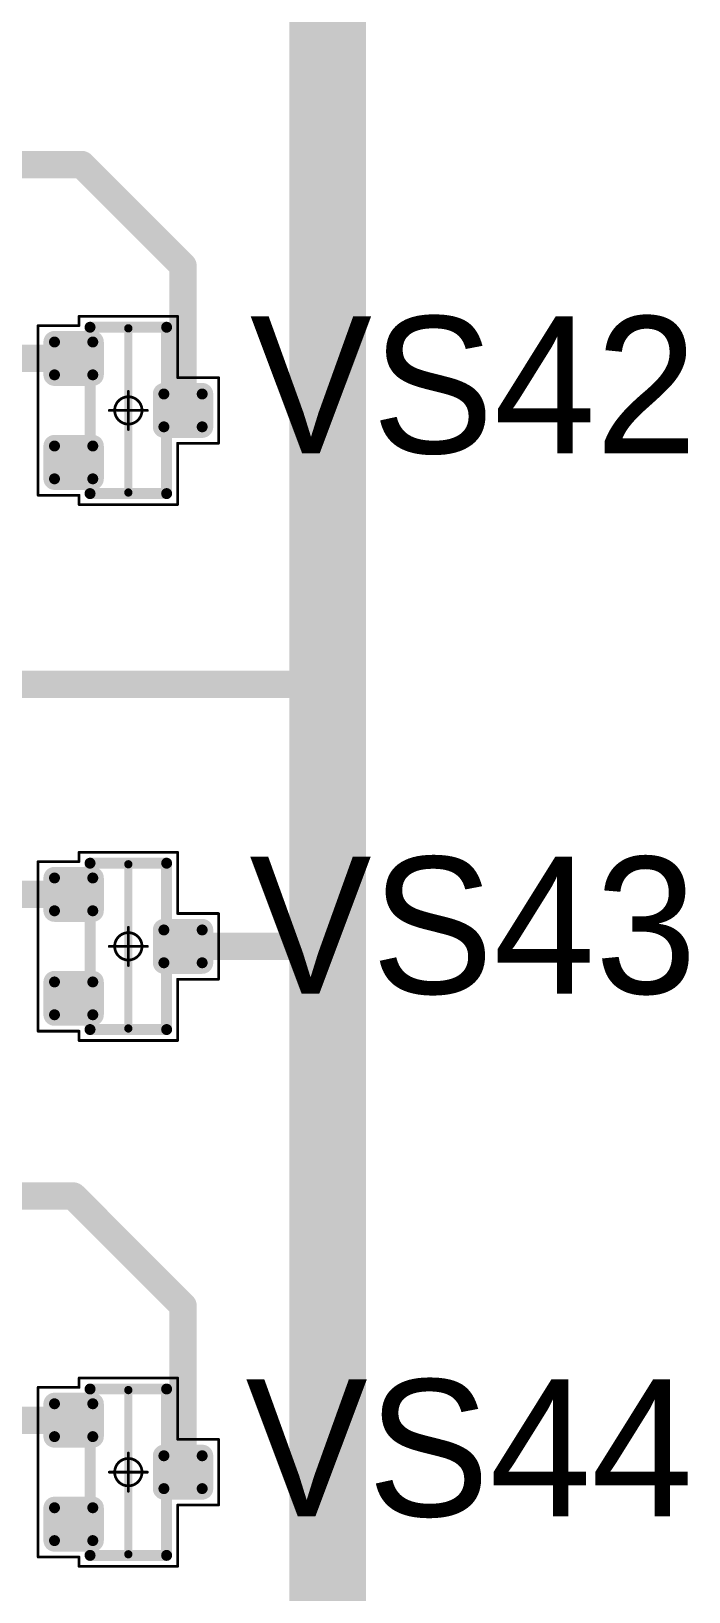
# Model space of a CAD drawing. Header units: millimetres. Extents: x 0 to 273, y 0 to 149.
# Drawn here: x 149.9 to 161.93, y 74.42 to 102.94 of the extents above; entities that cross this region are included whole.
import ezdxf

# ---------------------------------------------------------------- set-up
doc = ezdxf.new("R2010")
doc.units = ezdxf.units.MM
for name, color, linetype in [('Mechanical13', 56, 'Continuous'), ('Mechanical15', 56, 'Continuous'), ('TopLayer', 1, 'Continuous'), ('TopOverlay', 2, 'Continuous'), ('TopPaste', 8, 'Continuous'), ('TopSolder', 216, 'Continuous')]:
    doc.layers.add(name, color=color, linetype=linetype)

# ---------------------------------------------------------------- blocks, each defined once
blk = doc.blocks.new('SOT23_26')
at = {"layer": 'Mechanical13', "const_width": 0.2}
for points in [[(-0.7, -1.52), (-0.7, 1.52)], [(-0.7, 1.52), (0.7, 1.52)], [(0.7, -1.52), (0.7, 1.52)], [(-0.7, -1.52), (0.7, -1.52)]]:
    blk.add_lwpolyline(points, dxfattribs=at)
at = {"layer": 'Mechanical13', "const_width": 0.1}
for points in [[(-0.75, 1.52, 1), (-0.65, 1.52, 1)], [(-0.75, 1.52, 1), (-0.65, 1.52, 1)], [(0.65, 1.52, 1), (0.75, 1.52, 1)], [(0.65, 1.52, 1), (0.75, 1.52, 1)], [(-0.75, -1.52, 1), (-0.65, -1.52, 1)], [(-0.75, -1.52, 1), (-0.65, -1.52, 1)], [(0.65, -1.52, 1), (0.75, -1.52, 1)], [(0.65, -1.52, 1), (0.75, -1.52, 1)]]:
    blk.add_lwpolyline(points, format="xyb", close=True, dxfattribs=at)
at = {"layer": 'Mechanical15', "const_width": 0.05}
for points in [[(-0.9, 1.72), (0.9, 1.72)], [(-0.9, 1.55), (-0.9, 1.72)], [(0.9, 0.6), (0.9, 1.72)], [(-1.65, 1.55), (-0.9, 1.55)], [(-1.65, -1.55), (-1.65, 1.55)], [(0.9, 0.6), (1.65, 0.6)], [(1.65, -0.6), (1.65, 0.6)], [(0, -0.35), (0, 0.35)], [(-0.35, 0), (0.35, 0)], [(0.9, -1.72), (0.9, -0.6)], [(0.9, -0.6), (1.65, -0.6)], [(-1.65, -1.55), (-0.9, -1.55)], [(-0.9, -1.72), (-0.9, -1.55)], [(-0.9, -1.72), (0.9, -1.72)]]:
    blk.add_lwpolyline(points, dxfattribs=at)
at = {"layer": 'Mechanical15'}
for points, const_width in [([(-0.913, 1.72, 1), (-0.888, 1.72, 1)], 0.025), ([(-0.913, 1.72, 1), (-0.888, 1.72, 1)], 0.025), ([(0.888, 1.72, 1), (0.913, 1.72, 1)], 0.025), ([(0.888, 1.72, 1), (0.913, 1.72, 1)], 0.025), ([(-1.662, 1.55, 1), (-1.637, 1.55, 1)], 0.025), ([(-1.662, 1.55, 1), (-1.637, 1.55, 1)], 0.025), ([(-0.913, 1.55, 1), (-0.888, 1.55, 1)], 0.025), ([(-0.913, 1.55, 1), (-0.888, 1.55, 1)], 0.025), ([(0.888, 0.6, 1), (0.913, 0.6, 1)], 0.025), ([(0.888, 0.6, 1), (0.913, 0.6, 1)], 0.025), ([(1.637, 0.6, 1), (1.662, 0.6, 1)], 0.025), ([(1.637, 0.6, 1), (1.662, 0.6, 1)], 0.025), ([(-0.012, 0.35, 1), (0.012, 0.35, 1)], 0.025), ([(-0.362, 0, 1), (-0.337, 0, 1)], 0.025), ([(0.25, 0, 1), (-0.25, 0, 1)], 0.05), ([(-0.262, 0, 1), (-0.238, 0, 1)], 0.025), ([(0.238, 0, 1), (0.262, 0, 1)], 0.025), ([(0.337, 0, 1), (0.362, 0, 1)], 0.025), ([(-0.012, -0.35, 1), (0.012, -0.35, 1)], 0.025), ([(0.888, -0.6, 1), (0.913, -0.6, 1)], 0.025), ([(0.888, -0.6, 1), (0.913, -0.6, 1)], 0.025), ([(1.637, -0.6, 1), (1.662, -0.6, 1)], 0.025), ([(1.637, -0.6, 1), (1.662, -0.6, 1)], 0.025), ([(-1.662, -1.55, 1), (-1.637, -1.55, 1)], 0.025), ([(-1.662, -1.55, 1), (-1.637, -1.55, 1)], 0.025), ([(-0.913, -1.55, 1), (-0.888, -1.55, 1)], 0.025), ([(-0.913, -1.55, 1), (-0.888, -1.55, 1)], 0.025), ([(-0.913, -1.72, 1), (-0.888, -1.72, 1)], 0.025), ([(-0.913, -1.72, 1), (-0.888, -1.72, 1)], 0.025), ([(0.888, -1.72, 1), (0.913, -1.72, 1)], 0.025), ([(0.888, -1.72, 1), (0.913, -1.72, 1)], 0.025)]:
    blk.add_lwpolyline(points, format="xyb", close=True, dxfattribs=dict(at, const_width=const_width))
at = {"layer": 'TopLayer', "const_width": 0.1}
for points in [[(-1.4, 1.25, 1), (-1.3, 1.25, 1)], [(-0.7, 1.25, 1), (-0.6, 1.25, 1)], [(-1.4, 0.65, 1), (-1.3, 0.65, 1)], [(-0.7, 0.65, 1), (-0.6, 0.65, 1)], [(0.6, 0.3, 1), (0.7, 0.3, 1)], [(1.3, 0.3, 1), (1.4, 0.3, 1)], [(0.6, -0.3, 1), (0.7, -0.3, 1)], [(1.3, -0.3, 1), (1.4, -0.3, 1)], [(-1.4, -0.65, 1), (-1.3, -0.65, 1)], [(-0.7, -0.65, 1), (-0.6, -0.65, 1)], [(-1.4, -1.25, 1), (-1.3, -1.25, 1)], [(-0.7, -1.25, 1), (-0.6, -1.25, 1)]]:
    blk.add_lwpolyline(points, format="xyb", close=True, dxfattribs=at)
at = {"layer": 'TopLayer'}
for points in [[(-1.45, 1.25), (-1.45, 0.65), (-0.55, 1.25), (-0.55, 0.65)], [(-1.35, 1.35), (-1.35, 0.55), (-0.65, 1.35), (-0.65, 0.55)], [(0.55, 0.3), (0.55, -0.3), (1.45, 0.3), (1.45, -0.3)], [(0.65, 0.4), (0.65, -0.4), (1.35, 0.4), (1.35, -0.4)], [(-1.35, -0.55), (-1.35, -1.35), (-0.65, -0.55), (-0.65, -1.35)], [(-1.45, -0.65), (-1.45, -1.25), (-0.55, -0.65), (-0.55, -1.25)]]:
    blk.add_solid(points, dxfattribs=at)
at = {"layer": 'TopOverlay', "const_width": 0.15}
blk.add_lwpolyline([(0, -1.5), (0, 1.5)], dxfattribs=at)
at = {"layer": 'TopOverlay', "const_width": 0.075}
for points in [[(-0.038, 1.5, 1), (0.038, 1.5, 1)], [(-0.038, -1.5, 1), (0.038, -1.5, 1)]]:
    blk.add_lwpolyline(points, format="xyb", close=True, dxfattribs=at)
at = {"layer": 'TopPaste', "const_width": 0.075}
for points in [[(-1.387, 1.25, 1), (-1.313, 1.25, 1)], [(-0.687, 1.25, 1), (-0.613, 1.25, 1)], [(-1.387, 0.65, 1), (-1.313, 0.65, 1)], [(-0.687, 0.65, 1), (-0.613, 0.65, 1)], [(0.613, 0.3, 1), (0.687, 0.3, 1)], [(1.313, 0.3, 1), (1.387, 0.3, 1)], [(0.613, -0.3, 1), (0.687, -0.3, 1)], [(1.313, -0.3, 1), (1.387, -0.3, 1)], [(-1.387, -0.65, 1), (-1.313, -0.65, 1)], [(-0.687, -0.65, 1), (-0.613, -0.65, 1)], [(-1.387, -1.25, 1), (-1.313, -1.25, 1)], [(-0.687, -1.25, 1), (-0.613, -1.25, 1)]]:
    blk.add_lwpolyline(points, format="xyb", close=True, dxfattribs=at)
at = {"layer": 'TopPaste'}
for points in [[(-1.425, 1.25), (-1.425, 0.65), (-0.575, 1.25), (-0.575, 0.65)], [(-1.35, 1.325), (-1.35, 0.575), (-0.65, 1.325), (-0.65, 0.575)], [(0.575, 0.3), (0.575, -0.3), (1.425, 0.3), (1.425, -0.3)], [(0.65, 0.375), (0.65, -0.375), (1.35, 0.375), (1.35, -0.375)], [(-1.425, -0.65), (-1.425, -1.25), (-0.575, -0.65), (-0.575, -1.25)], [(-1.35, -0.575), (-1.35, -1.325), (-0.65, -0.575), (-0.65, -1.325)]]:
    blk.add_solid(points, dxfattribs=at)
at = {"layer": 'TopSolder', "const_width": 0.202}
for points in [[(-1.451, 1.25, 1), (-1.249, 1.25, 1)], [(-0.751, 1.25, 1), (-0.549, 1.25, 1)], [(-1.451, 0.65, 1), (-1.249, 0.65, 1)], [(-0.751, 0.65, 1), (-0.549, 0.65, 1)], [(0.549, 0.3, 1), (0.751, 0.3, 1)], [(1.249, 0.3, 1), (1.451, 0.3, 1)], [(0.549, -0.3, 1), (0.751, -0.3, 1)], [(1.249, -0.3, 1), (1.451, -0.3, 1)], [(-1.451, -0.65, 1), (-1.249, -0.65, 1)], [(-0.751, -0.65, 1), (-0.549, -0.65, 1)], [(-1.451, -1.25, 1), (-1.249, -1.25, 1)], [(-0.751, -1.25, 1), (-0.549, -1.25, 1)]]:
    blk.add_lwpolyline(points, format="xyb", close=True, dxfattribs=at)
at = {"layer": 'TopSolder'}
for points in [[(-1.35, 1.452), (-1.35, 0.448), (-0.65, 1.452), (-0.65, 0.448)], [(-1.552, 1.25), (-1.552, 0.65), (-0.448, 1.25), (-0.448, 0.65)], [(0.448, 0.3), (0.448, -0.3), (1.552, 0.3), (1.552, -0.3)], [(0.65, 0.502), (0.65, -0.502), (1.35, 0.502), (1.35, -0.502)], [(-1.35, -0.448), (-1.35, -1.452), (-0.65, -0.448), (-0.65, -1.452)], [(-1.552, -0.65), (-1.552, -1.25), (-0.448, -0.65), (-0.448, -1.25)]]:
    blk.add_solid(points, dxfattribs=at)
blk = doc.blocks.new('SOT23_27')
at = {"layer": 'Mechanical13', "const_width": 0.2}
for points in [[(-0.7, -1.52), (-0.7, 1.52)], [(-0.7, 1.52), (0.7, 1.52)], [(0.7, -1.52), (0.7, 1.52)], [(-0.7, -1.52), (0.7, -1.52)]]:
    blk.add_lwpolyline(points, dxfattribs=at)
at = {"layer": 'Mechanical13', "const_width": 0.1}
for points in [[(-0.75, 1.52, 1), (-0.65, 1.52, 1)], [(-0.75, 1.52, 1), (-0.65, 1.52, 1)], [(0.65, 1.52, 1), (0.75, 1.52, 1)], [(0.65, 1.52, 1), (0.75, 1.52, 1)], [(-0.75, -1.52, 1), (-0.65, -1.52, 1)], [(-0.75, -1.52, 1), (-0.65, -1.52, 1)], [(0.65, -1.52, 1), (0.75, -1.52, 1)], [(0.65, -1.52, 1), (0.75, -1.52, 1)]]:
    blk.add_lwpolyline(points, format="xyb", close=True, dxfattribs=at)
at = {"layer": 'Mechanical15', "const_width": 0.05}
for points in [[(-0.9, 1.72), (0.9, 1.72)], [(-0.9, 1.55), (-0.9, 1.72)], [(0.9, 0.6), (0.9, 1.72)], [(-1.65, 1.55), (-0.9, 1.55)], [(-1.65, -1.55), (-1.65, 1.55)], [(0.9, 0.6), (1.65, 0.6)], [(1.65, -0.6), (1.65, 0.6)], [(0, -0.35), (0, 0.35)], [(-0.35, 0), (0.35, 0)], [(0.9, -1.72), (0.9, -0.6)], [(0.9, -0.6), (1.65, -0.6)], [(-1.65, -1.55), (-0.9, -1.55)], [(-0.9, -1.72), (-0.9, -1.55)], [(-0.9, -1.72), (0.9, -1.72)]]:
    blk.add_lwpolyline(points, dxfattribs=at)
at = {"layer": 'Mechanical15'}
for points, const_width in [([(-0.913, 1.72, 1), (-0.888, 1.72, 1)], 0.025), ([(-0.913, 1.72, 1), (-0.888, 1.72, 1)], 0.025), ([(0.888, 1.72, 1), (0.913, 1.72, 1)], 0.025), ([(0.888, 1.72, 1), (0.913, 1.72, 1)], 0.025), ([(-1.662, 1.55, 1), (-1.637, 1.55, 1)], 0.025), ([(-1.662, 1.55, 1), (-1.637, 1.55, 1)], 0.025), ([(-0.913, 1.55, 1), (-0.888, 1.55, 1)], 0.025), ([(-0.913, 1.55, 1), (-0.888, 1.55, 1)], 0.025), ([(0.888, 0.6, 1), (0.913, 0.6, 1)], 0.025), ([(0.888, 0.6, 1), (0.913, 0.6, 1)], 0.025), ([(1.637, 0.6, 1), (1.662, 0.6, 1)], 0.025), ([(1.637, 0.6, 1), (1.662, 0.6, 1)], 0.025), ([(-0.012, 0.35, 1), (0.012, 0.35, 1)], 0.025), ([(-0.362, 0, 1), (-0.337, 0, 1)], 0.025), ([(0.25, 0, 1), (-0.25, 0, 1)], 0.05), ([(-0.262, 0, 1), (-0.238, 0, 1)], 0.025), ([(0.238, 0, 1), (0.262, 0, 1)], 0.025), ([(0.337, 0, 1), (0.362, 0, 1)], 0.025), ([(-0.012, -0.35, 1), (0.012, -0.35, 1)], 0.025), ([(0.888, -0.6, 1), (0.913, -0.6, 1)], 0.025), ([(0.888, -0.6, 1), (0.913, -0.6, 1)], 0.025), ([(1.637, -0.6, 1), (1.662, -0.6, 1)], 0.025), ([(1.637, -0.6, 1), (1.662, -0.6, 1)], 0.025), ([(-1.662, -1.55, 1), (-1.637, -1.55, 1)], 0.025), ([(-1.662, -1.55, 1), (-1.637, -1.55, 1)], 0.025), ([(-0.913, -1.55, 1), (-0.888, -1.55, 1)], 0.025), ([(-0.913, -1.55, 1), (-0.888, -1.55, 1)], 0.025), ([(-0.913, -1.72, 1), (-0.888, -1.72, 1)], 0.025), ([(-0.913, -1.72, 1), (-0.888, -1.72, 1)], 0.025), ([(0.888, -1.72, 1), (0.913, -1.72, 1)], 0.025), ([(0.888, -1.72, 1), (0.913, -1.72, 1)], 0.025)]:
    blk.add_lwpolyline(points, format="xyb", close=True, dxfattribs=dict(at, const_width=const_width))
at = {"layer": 'TopLayer', "const_width": 0.1}
for points in [[(-1.4, 1.25, 1), (-1.3, 1.25, 1)], [(-0.7, 1.25, 1), (-0.6, 1.25, 1)], [(-1.4, 0.65, 1), (-1.3, 0.65, 1)], [(-0.7, 0.65, 1), (-0.6, 0.65, 1)], [(0.6, 0.3, 1), (0.7, 0.3, 1)], [(1.3, 0.3, 1), (1.4, 0.3, 1)], [(0.6, -0.3, 1), (0.7, -0.3, 1)], [(1.3, -0.3, 1), (1.4, -0.3, 1)], [(-1.4, -0.65, 1), (-1.3, -0.65, 1)], [(-0.7, -0.65, 1), (-0.6, -0.65, 1)], [(-1.4, -1.25, 1), (-1.3, -1.25, 1)], [(-0.7, -1.25, 1), (-0.6, -1.25, 1)]]:
    blk.add_lwpolyline(points, format="xyb", close=True, dxfattribs=at)
at = {"layer": 'TopLayer'}
for points in [[(-1.45, 1.25), (-1.45, 0.65), (-0.55, 1.25), (-0.55, 0.65)], [(-1.35, 1.35), (-1.35, 0.55), (-0.65, 1.35), (-0.65, 0.55)], [(0.55, 0.3), (0.55, -0.3), (1.45, 0.3), (1.45, -0.3)], [(0.65, 0.4), (0.65, -0.4), (1.35, 0.4), (1.35, -0.4)], [(-1.35, -0.55), (-1.35, -1.35), (-0.65, -0.55), (-0.65, -1.35)], [(-1.45, -0.65), (-1.45, -1.25), (-0.55, -0.65), (-0.55, -1.25)]]:
    blk.add_solid(points, dxfattribs=at)
at = {"layer": 'TopOverlay', "const_width": 0.15}
blk.add_lwpolyline([(0, -1.5), (0, 1.5)], dxfattribs=at)
at = {"layer": 'TopOverlay', "const_width": 0.075}
for points in [[(-0.038, 1.5, 1), (0.038, 1.5, 1)], [(-0.038, -1.5, 1), (0.038, -1.5, 1)]]:
    blk.add_lwpolyline(points, format="xyb", close=True, dxfattribs=at)
at = {"layer": 'TopPaste', "const_width": 0.075}
for points in [[(-1.387, 1.25, 1), (-1.313, 1.25, 1)], [(-0.687, 1.25, 1), (-0.613, 1.25, 1)], [(-1.387, 0.65, 1), (-1.313, 0.65, 1)], [(-0.687, 0.65, 1), (-0.613, 0.65, 1)], [(0.613, 0.3, 1), (0.687, 0.3, 1)], [(1.313, 0.3, 1), (1.387, 0.3, 1)], [(0.613, -0.3, 1), (0.687, -0.3, 1)], [(1.313, -0.3, 1), (1.387, -0.3, 1)], [(-1.387, -0.65, 1), (-1.313, -0.65, 1)], [(-0.687, -0.65, 1), (-0.613, -0.65, 1)], [(-1.387, -1.25, 1), (-1.313, -1.25, 1)], [(-0.687, -1.25, 1), (-0.613, -1.25, 1)]]:
    blk.add_lwpolyline(points, format="xyb", close=True, dxfattribs=at)
at = {"layer": 'TopPaste'}
for points in [[(-1.425, 1.25), (-1.425, 0.65), (-0.575, 1.25), (-0.575, 0.65)], [(-1.35, 1.325), (-1.35, 0.575), (-0.65, 1.325), (-0.65, 0.575)], [(0.575, 0.3), (0.575, -0.3), (1.425, 0.3), (1.425, -0.3)], [(0.65, 0.375), (0.65, -0.375), (1.35, 0.375), (1.35, -0.375)], [(-1.425, -0.65), (-1.425, -1.25), (-0.575, -0.65), (-0.575, -1.25)], [(-1.35, -0.575), (-1.35, -1.325), (-0.65, -0.575), (-0.65, -1.325)]]:
    blk.add_solid(points, dxfattribs=at)
at = {"layer": 'TopSolder', "const_width": 0.202}
for points in [[(-1.451, 1.25, 1), (-1.249, 1.25, 1)], [(-0.751, 1.25, 1), (-0.549, 1.25, 1)], [(-1.451, 0.65, 1), (-1.249, 0.65, 1)], [(-0.751, 0.65, 1), (-0.549, 0.65, 1)], [(0.549, 0.3, 1), (0.751, 0.3, 1)], [(1.249, 0.3, 1), (1.451, 0.3, 1)], [(0.549, -0.3, 1), (0.751, -0.3, 1)], [(1.249, -0.3, 1), (1.451, -0.3, 1)], [(-1.451, -0.65, 1), (-1.249, -0.65, 1)], [(-0.751, -0.65, 1), (-0.549, -0.65, 1)], [(-1.451, -1.25, 1), (-1.249, -1.25, 1)], [(-0.751, -1.25, 1), (-0.549, -1.25, 1)]]:
    blk.add_lwpolyline(points, format="xyb", close=True, dxfattribs=at)
at = {"layer": 'TopSolder'}
for points in [[(-1.35, 1.452), (-1.35, 0.448), (-0.65, 1.452), (-0.65, 0.448)], [(-1.552, 1.25), (-1.552, 0.65), (-0.448, 1.25), (-0.448, 0.65)], [(0.448, 0.3), (0.448, -0.3), (1.552, 0.3), (1.552, -0.3)], [(0.65, 0.502), (0.65, -0.502), (1.35, 0.502), (1.35, -0.502)], [(-1.35, -0.448), (-1.35, -1.452), (-0.65, -0.448), (-0.65, -1.452)], [(-1.552, -0.65), (-1.552, -1.25), (-0.448, -0.65), (-0.448, -1.25)]]:
    blk.add_solid(points, dxfattribs=at)
blk = doc.blocks.new('SOT23_28')
at = {"layer": 'Mechanical13', "const_width": 0.2}
for points in [[(-0.7, -1.52), (-0.7, 1.52)], [(-0.7, 1.52), (0.7, 1.52)], [(0.7, -1.52), (0.7, 1.52)], [(-0.7, -1.52), (0.7, -1.52)]]:
    blk.add_lwpolyline(points, dxfattribs=at)
at = {"layer": 'Mechanical13', "const_width": 0.1}
for points in [[(-0.75, 1.52, 1), (-0.65, 1.52, 1)], [(-0.75, 1.52, 1), (-0.65, 1.52, 1)], [(0.65, 1.52, 1), (0.75, 1.52, 1)], [(0.65, 1.52, 1), (0.75, 1.52, 1)], [(-0.75, -1.52, 1), (-0.65, -1.52, 1)], [(-0.75, -1.52, 1), (-0.65, -1.52, 1)], [(0.65, -1.52, 1), (0.75, -1.52, 1)], [(0.65, -1.52, 1), (0.75, -1.52, 1)]]:
    blk.add_lwpolyline(points, format="xyb", close=True, dxfattribs=at)
at = {"layer": 'Mechanical15', "const_width": 0.05}
for points in [[(-0.9, 1.72), (0.9, 1.72)], [(-0.9, 1.55), (-0.9, 1.72)], [(0.9, 0.6), (0.9, 1.72)], [(-1.65, 1.55), (-0.9, 1.55)], [(-1.65, -1.55), (-1.65, 1.55)], [(0.9, 0.6), (1.65, 0.6)], [(1.65, 0.6), (1.65, -0.6)], [(0, -0.35), (0, 0.35)], [(-0.35, 0), (0.35, 0)], [(0.9, -1.72), (0.9, -0.6)], [(0.9, -0.6), (1.65, -0.6)], [(-1.65, -1.55), (-0.9, -1.55)], [(-0.9, -1.72), (-0.9, -1.55)], [(-0.9, -1.72), (0.9, -1.72)]]:
    blk.add_lwpolyline(points, dxfattribs=at)
at = {"layer": 'Mechanical15'}
for points, const_width in [([(-0.913, 1.72, 1), (-0.888, 1.72, 1)], 0.025), ([(-0.913, 1.72, 1), (-0.888, 1.72, 1)], 0.025), ([(0.888, 1.72, 1), (0.913, 1.72, 1)], 0.025), ([(0.888, 1.72, 1), (0.913, 1.72, 1)], 0.025), ([(-1.662, 1.55, 1), (-1.637, 1.55, 1)], 0.025), ([(-1.662, 1.55, 1), (-1.637, 1.55, 1)], 0.025), ([(-0.913, 1.55, 1), (-0.888, 1.55, 1)], 0.025), ([(-0.913, 1.55, 1), (-0.888, 1.55, 1)], 0.025), ([(0.888, 0.6, 1), (0.913, 0.6, 1)], 0.025), ([(0.888, 0.6, 1), (0.913, 0.6, 1)], 0.025), ([(1.637, 0.6, 1), (1.662, 0.6, 1)], 0.025), ([(1.637, 0.6, 1), (1.662, 0.6, 1)], 0.025), ([(-0.012, 0.35, 1), (0.012, 0.35, 1)], 0.025), ([(-0.362, 0, 1), (-0.337, 0, 1)], 0.025), ([(0.25, 0, 1), (-0.25, 0, 1)], 0.05), ([(-0.262, 0, 1), (-0.238, 0, 1)], 0.025), ([(0.238, 0, 1), (0.262, 0, 1)], 0.025), ([(0.337, 0, 1), (0.362, 0, 1)], 0.025), ([(-0.012, -0.35, 1), (0.012, -0.35, 1)], 0.025), ([(0.888, -0.6, 1), (0.913, -0.6, 1)], 0.025), ([(0.888, -0.6, 1), (0.913, -0.6, 1)], 0.025), ([(1.637, -0.6, 1), (1.662, -0.6, 1)], 0.025), ([(1.637, -0.6, 1), (1.662, -0.6, 1)], 0.025), ([(-1.662, -1.55, 1), (-1.637, -1.55, 1)], 0.025), ([(-1.662, -1.55, 1), (-1.637, -1.55, 1)], 0.025), ([(-0.913, -1.55, 1), (-0.888, -1.55, 1)], 0.025), ([(-0.913, -1.55, 1), (-0.888, -1.55, 1)], 0.025), ([(-0.913, -1.72, 1), (-0.888, -1.72, 1)], 0.025), ([(-0.913, -1.72, 1), (-0.888, -1.72, 1)], 0.025), ([(0.888, -1.72, 1), (0.913, -1.72, 1)], 0.025), ([(0.888, -1.72, 1), (0.913, -1.72, 1)], 0.025)]:
    blk.add_lwpolyline(points, format="xyb", close=True, dxfattribs=dict(at, const_width=const_width))
at = {"layer": 'TopLayer', "const_width": 0.1}
for points in [[(-1.4, 1.25, 1), (-1.3, 1.25, 1)], [(-0.7, 1.25, 1), (-0.6, 1.25, 1)], [(-1.4, 0.65, 1), (-1.3, 0.65, 1)], [(-0.7, 0.65, 1), (-0.6, 0.65, 1)], [(0.6, 0.3, 1), (0.7, 0.3, 1)], [(1.3, 0.3, 1), (1.4, 0.3, 1)], [(0.6, -0.3, 1), (0.7, -0.3, 1)], [(1.3, -0.3, 1), (1.4, -0.3, 1)], [(-1.4, -0.65, 1), (-1.3, -0.65, 1)], [(-0.7, -0.65, 1), (-0.6, -0.65, 1)], [(-1.4, -1.25, 1), (-1.3, -1.25, 1)], [(-0.7, -1.25, 1), (-0.6, -1.25, 1)]]:
    blk.add_lwpolyline(points, format="xyb", close=True, dxfattribs=at)
at = {"layer": 'TopLayer'}
for points in [[(-1.45, 1.25), (-1.45, 0.65), (-0.55, 1.25), (-0.55, 0.65)], [(-1.35, 1.35), (-1.35, 0.55), (-0.65, 1.35), (-0.65, 0.55)], [(0.55, 0.3), (0.55, -0.3), (1.45, 0.3), (1.45, -0.3)], [(0.65, 0.4), (0.65, -0.4), (1.35, 0.4), (1.35, -0.4)], [(-1.35, -0.55), (-1.35, -1.35), (-0.65, -0.55), (-0.65, -1.35)], [(-1.45, -0.65), (-1.45, -1.25), (-0.55, -0.65), (-0.55, -1.25)]]:
    blk.add_solid(points, dxfattribs=at)
at = {"layer": 'TopOverlay', "const_width": 0.15}
blk.add_lwpolyline([(0, -1.5), (0, 1.5)], dxfattribs=at)
at = {"layer": 'TopOverlay', "const_width": 0.075}
for points in [[(-0.038, 1.5, 1), (0.038, 1.5, 1)], [(-0.038, -1.5, 1), (0.038, -1.5, 1)]]:
    blk.add_lwpolyline(points, format="xyb", close=True, dxfattribs=at)
at = {"layer": 'TopPaste', "const_width": 0.075}
for points in [[(-1.387, 1.25, 1), (-1.313, 1.25, 1)], [(-0.687, 1.25, 1), (-0.613, 1.25, 1)], [(-1.387, 0.65, 1), (-1.313, 0.65, 1)], [(-0.687, 0.65, 1), (-0.613, 0.65, 1)], [(0.613, 0.3, 1), (0.687, 0.3, 1)], [(1.313, 0.3, 1), (1.387, 0.3, 1)], [(0.613, -0.3, 1), (0.687, -0.3, 1)], [(1.313, -0.3, 1), (1.387, -0.3, 1)], [(-1.387, -0.65, 1), (-1.313, -0.65, 1)], [(-0.687, -0.65, 1), (-0.613, -0.65, 1)], [(-1.387, -1.25, 1), (-1.313, -1.25, 1)], [(-0.687, -1.25, 1), (-0.613, -1.25, 1)]]:
    blk.add_lwpolyline(points, format="xyb", close=True, dxfattribs=at)
at = {"layer": 'TopPaste'}
for points in [[(-1.425, 1.25), (-1.425, 0.65), (-0.575, 1.25), (-0.575, 0.65)], [(-1.35, 1.325), (-1.35, 0.575), (-0.65, 1.325), (-0.65, 0.575)], [(0.575, 0.3), (0.575, -0.3), (1.425, 0.3), (1.425, -0.3)], [(0.65, 0.375), (0.65, -0.375), (1.35, 0.375), (1.35, -0.375)], [(-1.425, -0.65), (-1.425, -1.25), (-0.575, -0.65), (-0.575, -1.25)], [(-1.35, -0.575), (-1.35, -1.325), (-0.65, -0.575), (-0.65, -1.325)]]:
    blk.add_solid(points, dxfattribs=at)
at = {"layer": 'TopSolder', "const_width": 0.202}
for points in [[(-1.451, 1.25, 1), (-1.249, 1.25, 1)], [(-0.751, 1.25, 1), (-0.549, 1.25, 1)], [(-1.451, 0.65, 1), (-1.249, 0.65, 1)], [(-0.751, 0.65, 1), (-0.549, 0.65, 1)], [(0.549, 0.3, 1), (0.751, 0.3, 1)], [(1.249, 0.3, 1), (1.451, 0.3, 1)], [(0.549, -0.3, 1), (0.751, -0.3, 1)], [(1.249, -0.3, 1), (1.451, -0.3, 1)], [(-1.451, -0.65, 1), (-1.249, -0.65, 1)], [(-0.751, -0.65, 1), (-0.549, -0.65, 1)], [(-1.451, -1.25, 1), (-1.249, -1.25, 1)], [(-0.751, -1.25, 1), (-0.549, -1.25, 1)]]:
    blk.add_lwpolyline(points, format="xyb", close=True, dxfattribs=at)
at = {"layer": 'TopSolder'}
for points in [[(-1.35, 1.452), (-1.35, 0.448), (-0.65, 1.452), (-0.65, 0.448)], [(-1.552, 1.25), (-1.552, 0.65), (-0.448, 1.25), (-0.448, 0.65)], [(0.448, 0.3), (0.448, -0.3), (1.552, 0.3), (1.552, -0.3)], [(0.65, 0.502), (0.65, -0.502), (1.35, 0.502), (1.35, -0.502)], [(-1.35, -0.448), (-1.35, -1.452), (-0.65, -0.448), (-0.65, -1.452)], [(-1.552, -0.65), (-1.552, -1.25), (-0.448, -0.65), (-0.448, -1.25)]]:
    blk.add_solid(points, dxfattribs=at)

msp = doc.modelspace()

# ---------------------------------------------------------------- linework, layer by layer
at = {"layer": 'TopLayer'}
for points, const_width in [([(155.325, 91.075), (155.325, 111.9)], 1.4), ([(145.502, 100.499), (150.826, 100.499)], 0.5), ([(150.826, 100.499), (152.679, 98.646)], 0.5), ([(152.679, 96.006), (152.679, 98.646)], 0.5), ([(144.769, 96.956), (150.679, 96.956)], 0.5), ([(155.325, 86.3), (155.325, 91.075)], 1.4), ([(155.249, 90.999), (155.325, 91.075)], 0.5), ([(145.502, 90.999), (155.249, 90.999)], 0.5), ([(145.35, 87.163), (150.679, 87.163)], 0.5), ([(155.325, 63.445), (155.325, 86.3)], 1.4), ([(152.679, 86.213), (155.238, 86.213)], 0.5), ([(155.238, 86.213), (155.325, 86.3)], 0.5), ([(145.35, 81.651), (150.674, 81.651)], 0.5), ([(150.674, 81.651), (152.679, 79.646)], 0.5), ([(152.679, 76.605), (152.679, 79.646)], 0.5), ([(145.45, 77.555), (150.679, 77.555)], 0.5)]:
    msp.add_lwpolyline(points, dxfattribs=dict(at, const_width=const_width))
for points, const_width in [([(150.701, 100.499, 1), (150.951, 100.499, 1)], 0.25), ([(150.701, 100.499, 1), (150.951, 100.499, 1)], 0.25), ([(152.554, 98.646, 1), (152.804, 98.646, 1)], 0.25), ([(152.554, 98.646, 1), (152.804, 98.646, 1)], 0.25), ([(150.554, 96.956, 1), (150.804, 96.956, 1)], 0.25), ([(152.554, 96.006, 1), (152.804, 96.006, 1)], 0.25), ([(154.975, 91.075, 1), (155.675, 91.075, 1)], 0.7), ([(154.975, 91.075, 1), (155.675, 91.075, 1)], 0.7), ([(155.2, 91.075, 1), (155.45, 91.075, 1)], 0.25), ([(155.124, 90.999, 1), (155.374, 90.999, 1)], 0.25), ([(155.124, 90.999, 1), (155.374, 90.999, 1)], 0.25), ([(150.554, 87.163, 1), (150.804, 87.163, 1)], 0.25), ([(154.975, 86.3, 1), (155.675, 86.3, 1)], 0.7), ([(154.975, 86.3, 1), (155.675, 86.3, 1)], 0.7), ([(152.554, 86.213, 1), (152.804, 86.213, 1)], 0.25), ([(155.113, 86.213, 1), (155.363, 86.213, 1)], 0.25), ([(155.113, 86.213, 1), (155.363, 86.213, 1)], 0.25), ([(155.2, 86.3, 1), (155.45, 86.3, 1)], 0.25), ([(150.549, 81.651, 1), (150.799, 81.651, 1)], 0.25), ([(150.549, 81.651, 1), (150.799, 81.651, 1)], 0.25), ([(152.554, 79.646, 1), (152.804, 79.646, 1)], 0.25), ([(152.554, 79.646, 1), (152.804, 79.646, 1)], 0.25), ([(150.554, 77.555, 1), (150.804, 77.555, 1)], 0.25), ([(152.554, 76.605, 1), (152.804, 76.605, 1)], 0.25)]:
    msp.add_lwpolyline(points, format="xyb", close=True, dxfattribs=dict(at, const_width=const_width))

# ---------------------------------------------------------------- block references
at = {"rotation": 360}
for name, p in [('SOT23_28', (151.679, 96.006)), ('SOT23_27', (151.679, 86.213)), ('SOT23_26', (151.679, 76.605))]:
    msp.add_blockref(name, p, dxfattribs=at)

# ---------------------------------------------------------------- texts
at = {"layer": 'TopOverlay'}
for s, p in [('VS42', (153.902, 95.224)), ('VS43', (153.894, 85.349)), ('VS44', (153.823, 75.799))]:
    msp.add_text(s, height=2.5, dxfattribs=at).set_placement(p)

doc.saveas('drawing.dxf')
